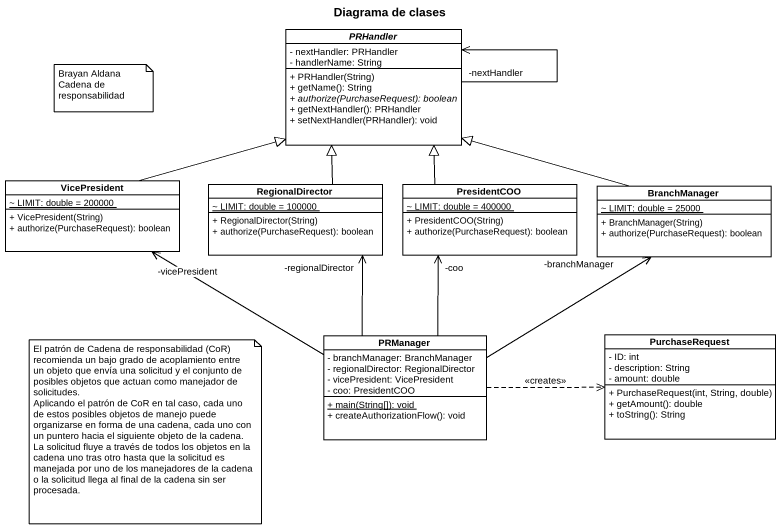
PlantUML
@startuml
title Diagrama de clases
hide circle
hide empty members
skinparam classAttributeIconSize 0
abstract class PRHandler {
  - nextHandler: PRHandler
  - handlerName: String
  + PRHandler(String)
  + getName(): String
  {abstract} + authorize(PurchaseRequest): boolean
  + getNextHandler(): PRHandler
  + setNextHandler(PRHandler): void
}
class VicePresident {
  {static} ~ LIMIT: double = 200000
  + VicePresident(String)
  + authorize(PurchaseRequest): boolean
}
class RegionalDirector {
  {static} ~ LIMIT: double = 100000
  + RegionalDirector(String)
  + authorize(PurchaseRequest): boolean
}
class PresidentCOO {
  {static} ~ LIMIT: double = 400000
  + PresidentCOO(String)
  + authorize(PurchaseRequest): boolean
}
class BranchManager {
  {static} ~ LIMIT: double = 25000
  + BranchManager(String)
  + authorize(PurchaseRequest): boolean
}
class PRManager {
  - branchManager: BranchManager
  - regionalDirector: RegionalDirector
  - vicePresident: VicePresident
  - coo: PresidentCOO
  {static} + main(String[]): void
  + createAuthorizationFlow(): void
}
class PurchaseRequest {
  - ID: int
  - description: String
  - amount: double
  + PurchaseRequest(int, String, double)
  + getAmount(): double
  + toString(): String
}
PRHandler "-nextHandler" --> PRHandler
VicePresident -right-|> PRHandler
RegionalDirector -up-|> PRHandler
PresidentCOO -up-|> PRHandler
BranchManager -left-|> PRHandler
PRManager -left-> "-vicePresident" VicePresident
PRManager -up-> "-regionalDirector" RegionalDirector
PRManager -up-> "-coo" PresidentCOO
PRManager -right-> "-branchManager" BranchManager
PRManager .right.> PurchaseRequest : <<creates>>
note as N1
  Brayan Aldana
  Cadena de responsabilidad
end note
note as N2
  El patrón de Cadena de responsabilidad (CoR) recomienda un bajo grado de acoplamiento entre un objeto que envía una solicitud y el conjunto de posibles objetos que actuan como manejador de solicitudes.
  Aplicando el patrón de CoR en tal caso, cada uno de estos posibles objetos de manejo puede organizarse en forma de una cadena, cada uno con un puntero hacia el siguiente objeto de la cadena.
  La solicitud fluye a través de todos los objetos en la cadena uno tras otro hasta que la solicitud es manejada por uno de los manejadores de la cadena o la solicitud llega al final de la cadena sin ser procesada.
end note
@enduml
